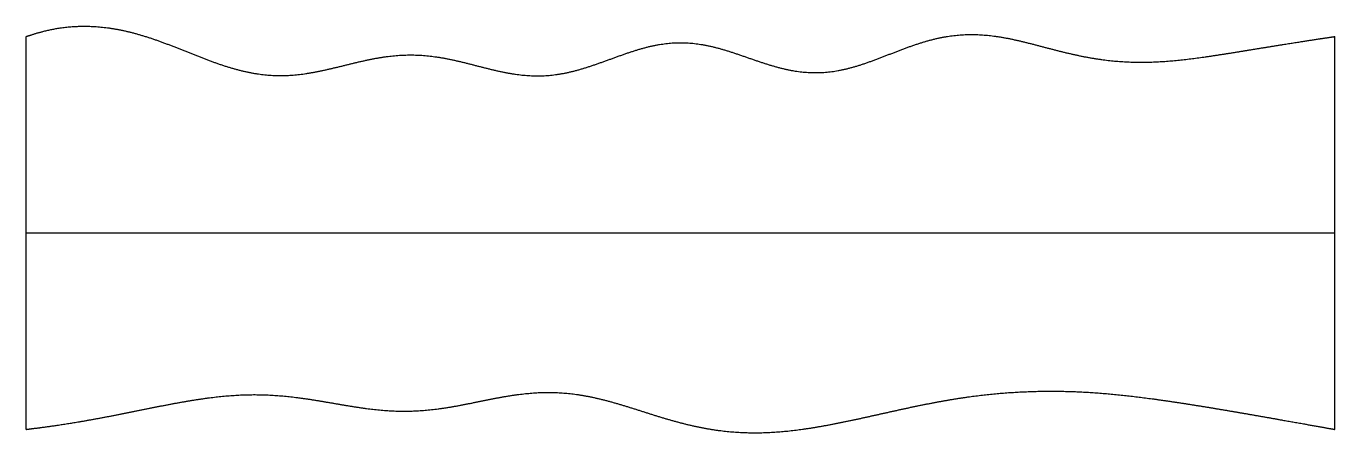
# Model space of a CAD drawing. Header units: millimetres. Extents: x 0 to 10, y 0 to 3.1.
import ezdxf

# ---------------------------------------------------------------- set-up
doc = ezdxf.new("R2010")
doc.units = ezdxf.units.MM
doc.layers.get('0').update_dxf_attribs({"linetype": 'CONTINUOUS'})

msp = doc.modelspace()

# ---------------------------------------------------------------- linework, layer by layer
for points in [[(0, 3), (0.041, 3.014), (0.122, 3.04), (0.244, 3.069), (0.406, 3.086), (0.607, 3.076), (0.807, 3.037), (1.007, 2.972), (1.206, 2.893), (1.404, 2.812), (1.602, 2.744), (1.801, 2.702), (1.999, 2.695), (2.199, 2.722), (2.399, 2.771), (2.6, 2.823), (2.801, 2.86), (3.002, 2.866), (3.203, 2.839), (3.404, 2.788), (3.604, 2.733), (3.804, 2.696), (4.004, 2.694), (4.203, 2.734), (4.402, 2.803), (4.601, 2.88), (4.799, 2.941), (4.998, 2.964), (5.198, 2.942), (5.397, 2.882), (5.597, 2.808), (5.796, 2.744), (5.995, 2.714), (6.194, 2.728), (6.392, 2.783), (6.59, 2.862), (6.789, 2.941), (6.987, 3), (7.187, 3.024), (7.387, 3.012), (7.588, 2.971), (7.789, 2.916), (7.991, 2.863), (8.193, 2.823), (8.394, 2.803), (8.596, 2.801), (8.797, 2.816), (8.998, 2.842), (9.199, 2.873), (9.4, 2.906), (9.6, 2.939), (9.76, 2.964), (9.88, 2.982), (9.96, 2.994), (10, 3)], [(0, 0), (0, 0.12), (0, 0.36), (0, 0.72), (0, 1.2), (0, 1.8), (0, 2.28), (0, 2.64), (0, 2.88), (0, 3)], [(10, 0), (10, 0.12), (10, 0.36), (10, 0.72), (10, 1.2), (10, 1.8), (10, 2.28), (10, 2.64), (10, 2.88), (10, 3)], [(0, 1.5), (0.4, 1.5), (1.2, 1.5), (2.4, 1.5), (4, 1.5), (6, 1.5), (7.6, 1.5), (8.8, 1.5), (9.6, 1.5), (10, 1.5)], [(0, 0), (0.04, 0.005), (0.119, 0.015), (0.239, 0.031), (0.398, 0.056), (0.598, 0.092), (0.798, 0.132), (0.998, 0.173), (1.199, 0.212), (1.399, 0.244), (1.6, 0.265), (1.801, 0.269), (2.001, 0.255), (2.202, 0.226), (2.402, 0.19), (2.602, 0.156), (2.803, 0.136), (3.003, 0.137), (3.204, 0.161), (3.404, 0.2), (3.605, 0.244), (3.805, 0.277), (4.004, 0.289), (4.202, 0.274), (4.4, 0.233), (4.599, 0.174), (4.797, 0.108), (4.997, 0.048), (5.197, 0.002), (5.398, -0.024), (5.6, -0.03), (5.801, -0.018), (6.001, 0.009), (6.201, 0.046), (6.4, 0.089), (6.599, 0.134), (6.798, 0.178), (6.997, 0.217), (7.197, 0.25), (7.397, 0.274), (7.598, 0.288), (7.799, 0.294), (8, 0.291), (8.201, 0.279), (8.402, 0.26), (8.602, 0.235), (8.802, 0.206), (9.002, 0.174), (9.202, 0.141), (9.401, 0.106), (9.601, 0.071), (9.76, 0.043), (9.88, 0.021), (9.96, 0.007), (10, 0)]]:
    msp.add_open_spline(points, degree=5)

doc.saveas('drawing.dxf')
